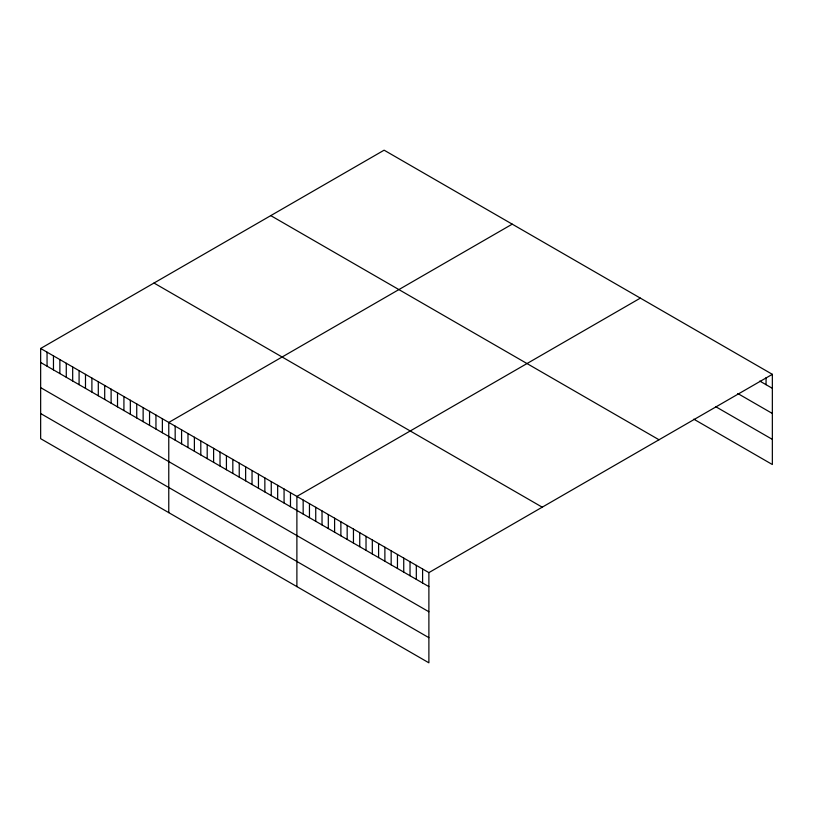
<?xml version="1.0" encoding="UTF-8"?>
<svg xmlns="http://www.w3.org/2000/svg" width="813" height="813" viewBox="0 0 813 813"><rect width="100%" height="100%" fill="white"/><g stroke="black" fill="none" stroke-linecap="round" stroke-linejoin="round"><path stroke-width="1.22" d="M40.65 348.472L428.888 572.616L428.888 662.819L40.65 438.674L40.65 348.472L384.112 150.181L772.35 374.326L772.35 464.528L693.784 419.162M512.231 224.144L168.769 422.445L168.769 512.647M640.349 298.117L296.887 496.408L296.887 586.61M428.888 572.616L772.35 374.326M759.779 381.063L772.35 388.319M737.777 393.512L772.35 413.471M715.775 406.713L772.35 439.376M270.77 215.618L659.008 439.762M153.992 283.036L542.23 507.18M40.65 362.476L428.888 586.62M40.65 387.628L428.888 611.772M40.65 413.532L428.888 637.677M766.059 377.689L766.059 384.691M422.597 568.988L422.597 582.992M416.317 565.36L416.317 579.364M410.026 561.732L410.026 575.736M403.736 558.104L403.736 572.108M397.455 554.476L397.455 568.48M391.165 550.848L391.165 564.852M384.884 547.22L384.884 561.224M378.594 543.592L378.594 557.586M372.313 539.964L372.313 553.958M366.023 536.336L366.023 550.33M359.742 532.698L359.742 546.702M353.452 529.07L353.452 543.074M347.171 525.442L347.171 539.446M340.881 521.814L340.881 535.818M334.6 518.186L334.6 532.19M328.31 514.558L328.31 528.562M322.029 510.93L322.029 524.934M315.739 507.302L315.739 521.296M309.458 503.674L309.458 517.668M303.168 500.046L303.168 514.04M290.475 492.719L290.475 506.712M284.072 489.02L284.072 503.013M277.67 485.32L277.67 499.314M271.257 481.621L271.257 495.615M264.855 477.922L264.855 491.926M258.453 474.223L258.453 488.227M252.04 470.524L252.04 484.528M245.638 466.825L245.638 480.829M239.235 463.125L239.235 477.129M232.823 459.426L232.823 473.43M226.421 455.727L226.421 469.731M220.018 452.028L220.018 466.032M213.606 448.329L213.606 462.333M207.203 444.63L207.203 458.634M200.801 440.941L200.801 454.934M194.388 437.242L194.388 451.235M187.986 433.542L187.986 447.536M181.584 429.843L181.584 443.847M175.171 426.144L175.171 440.148M162.366 418.746L162.366 432.75M155.954 415.047L155.954 429.051M149.551 411.348L149.551 425.351M143.139 407.648L143.139 421.652M136.736 403.949L136.736 417.953M130.334 400.25L130.334 414.254M123.922 396.551L123.922 410.555M117.519 392.862L117.519 406.856M111.117 389.163L111.117 403.157M104.704 385.464L104.704 399.457M98.302 381.764L98.302 395.768M91.899 378.065L91.899 392.069M85.487 374.366L85.487 388.37M79.085 370.667L79.085 384.671M72.682 366.968L72.682 380.972M66.27 363.269L66.27 377.273M59.867 359.57L59.867 373.574M53.465 355.87L53.465 369.874M47.052 352.171L47.052 366.175"/></g></svg>
